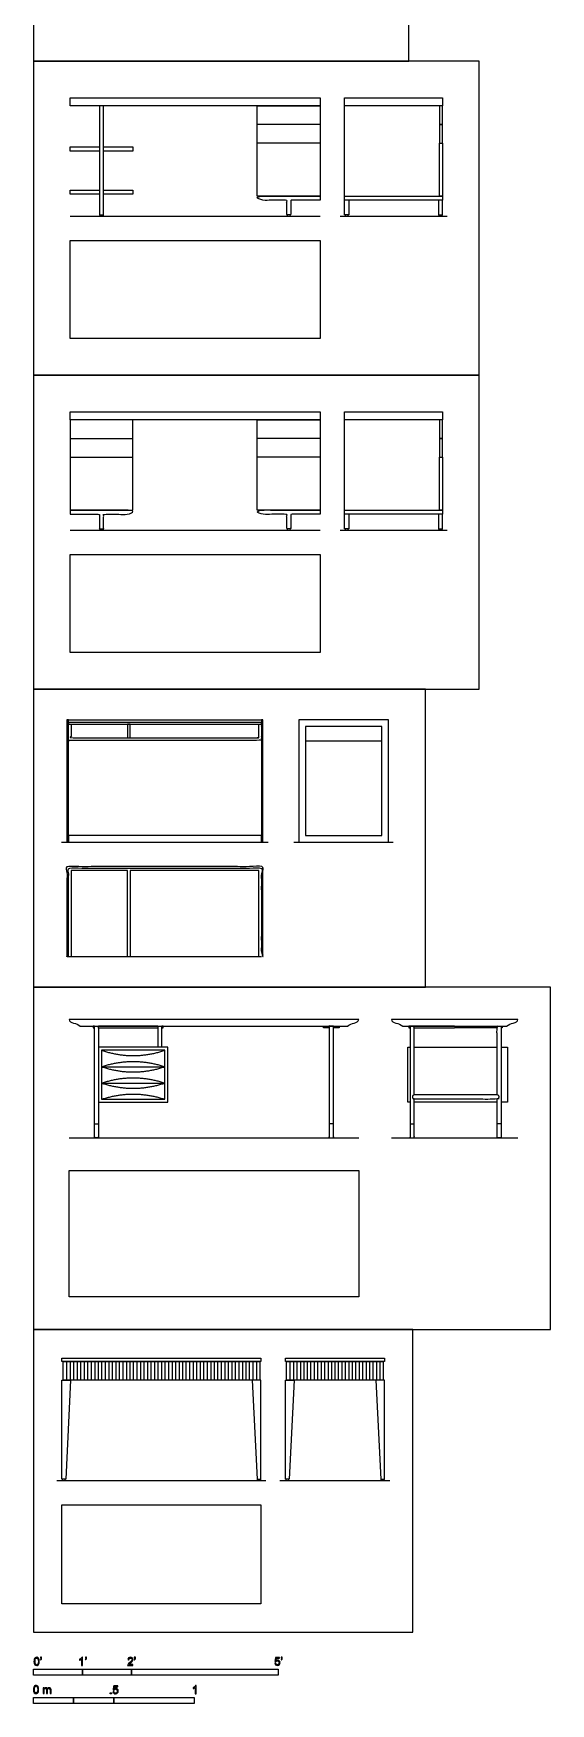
# Model space of a CAD drawing. Header units: millimetres. Extents: x 0.1 to 10.8, y -0.4 to 20.1.
# Drawn here: x 0.07 to 3.29, y -0.36 to 10.04 of the extents above; entities that cross this region are included whole.
import ezdxf

# ---------------------------------------------------------------- set-up
doc = ezdxf.new("R2010")
doc.units = ezdxf.units.MM
for name, color, linetype, true_color in [('2D$AG-DETAILS', 7, 'Continuous', 0x66ffff), ('2D$AG-DETAILS-DIAGRAM', 7, 'Continuous', 0xccff66), ('2D$AG-DIAGRAM', 7, 'Continuous', 0xfecc66), ('2D$AG-FURNITURE', 7, 'Continuous', 0x66ccff), ('2D$N-SYMB', 7, 'Continuous', 0x800040), ('2D$X-VPRT', 6, 'Continuous', 0xff00ff)]:
    doc.layers.add(name, color=color, linetype=linetype, true_color=true_color)

msp = doc.modelspace()

# ---------------------------------------------------------------- linework, layer by layer
at = {"layer": '2D$AG-DETAILS'}
for points in [[(0.451, 3.249), (0.476, 3.249)], [(1.939, 3.249), (1.913, 3.249)], [(2.417, 3.249), (2.442, 3.249)], [(2.983, 3.249), (2.957, 3.249)], [(0.278, 1.767), (0.278, 1.652)], [(0.3, 1.767), (0.3, 1.652)], [(0.321, 1.767), (0.321, 1.652)], [(0.343, 1.767), (0.343, 1.652)], [(0.365, 1.767), (0.365, 1.652)], [(0.387, 1.767), (0.387, 1.652)], [(0.409, 1.767), (0.409, 1.652)], [(0.431, 1.767), (0.431, 1.652)], [(0.453, 1.767), (0.453, 1.652)], [(0.475, 1.767), (0.475, 1.652)], [(0.496, 1.767), (0.496, 1.652)], [(0.518, 1.767), (0.518, 1.652)], [(0.54, 1.767), (0.54, 1.652)], [(0.562, 1.767), (0.562, 1.652)], [(0.584, 1.767), (0.584, 1.652)], [(0.606, 1.767), (0.606, 1.652)], [(0.628, 1.767), (0.628, 1.652)], [(0.65, 1.767), (0.65, 1.652)], [(0.671, 1.767), (0.671, 1.652)], [(0.693, 1.767), (0.693, 1.652)], [(0.715, 1.767), (0.715, 1.652)], [(0.737, 1.767), (0.737, 1.652)], [(0.759, 1.767), (0.759, 1.652)], [(0.781, 1.767), (0.781, 1.652)], [(0.803, 1.767), (0.803, 1.652)], [(0.825, 1.767), (0.825, 1.652)], [(0.846, 1.767), (0.846, 1.652)], [(0.868, 1.767), (0.868, 1.652)], [(0.89, 1.767), (0.89, 1.652)], [(0.912, 1.767), (0.912, 1.652)], [(0.934, 1.767), (0.934, 1.652)], [(0.956, 1.767), (0.956, 1.652)], [(0.978, 1.767), (0.978, 1.652)], [(1, 1.767), (1, 1.652)], [(1.021, 1.767), (1.021, 1.652)], [(1.043, 1.767), (1.043, 1.652)], [(1.065, 1.767), (1.065, 1.652)], [(1.087, 1.767), (1.087, 1.652)], [(1.109, 1.767), (1.109, 1.652)], [(1.131, 1.767), (1.131, 1.652)], [(1.153, 1.767), (1.153, 1.652)], [(1.175, 1.767), (1.175, 1.652)], [(1.197, 1.767), (1.197, 1.652)], [(1.218, 1.767), (1.218, 1.652)], [(1.24, 1.767), (1.24, 1.652)], [(1.262, 1.767), (1.262, 1.652)], [(1.284, 1.767), (1.284, 1.652)], [(1.306, 1.767), (1.306, 1.652)], [(1.328, 1.767), (1.328, 1.652)], [(1.35, 1.767), (1.35, 1.652)], [(1.372, 1.767), (1.372, 1.652)], [(1.393, 1.767), (1.393, 1.652)], [(1.415, 1.767), (1.415, 1.652)], [(1.437, 1.767), (1.437, 1.652)], [(1.459, 1.767), (1.459, 1.652)], [(1.668, 1.767), (1.668, 1.652)], [(1.69, 1.767), (1.69, 1.652)], [(1.711, 1.767), (1.711, 1.652)], [(1.733, 1.767), (1.733, 1.652)], [(1.754, 1.767), (1.754, 1.652)], [(1.776, 1.767), (1.776, 1.652)], [(1.797, 1.767), (1.797, 1.652)], [(1.819, 1.767), (1.819, 1.652)], [(1.84, 1.767), (1.84, 1.652)], [(1.862, 1.767), (1.862, 1.652)], [(1.883, 1.767), (1.883, 1.652)], [(1.905, 1.767), (1.905, 1.652)], [(1.926, 1.767), (1.926, 1.652)], [(1.948, 1.767), (1.948, 1.652)], [(1.969, 1.767), (1.969, 1.652)], [(1.991, 1.767), (1.991, 1.652)], [(2.012, 1.767), (2.012, 1.652)], [(2.034, 1.767), (2.034, 1.652)], [(2.056, 1.767), (2.056, 1.652)], [(2.077, 1.767), (2.077, 1.652)], [(2.099, 1.767), (2.099, 1.652)], [(2.12, 1.767), (2.12, 1.652)], [(2.142, 1.767), (2.142, 1.652)], [(2.163, 1.767), (2.163, 1.652)], [(2.185, 1.767), (2.185, 1.652)], [(2.206, 1.767), (2.206, 1.652)], [(2.228, 1.767), (2.228, 1.652)]]:
    msp.add_lwpolyline(points, dxfattribs=at)
at = {"layer": '2D$AG-DETAILS-DIAGRAM'}
for points in [[(0.657, 4.291), (0.657, 4.825), (0.306, 4.825), (0.306, 4.291)], [(1.474, 4.291), (1.474, 4.825), (0.673, 4.825), (0.673, 4.291)]]:
    msp.add_lwpolyline(points, dxfattribs=at)
at = {"layer": '2D$AG-DIAGRAM'}
for points in [[(0.3, 8.902), (1.856, 8.902)], [(1.98, 8.902), (2.646, 8.902)], [(0.3, 6.946), (1.856, 6.946)], [(1.98, 6.946), (2.646, 6.946)], [(0.247, 5.003), (1.533, 5.003)], [(1.693, 5.003), (2.311, 5.003)], [(0.293, 3.16), (2.096, 3.16)], [(2.3, 3.16), (3.087, 3.16)], [(0.218, 1.027), (1.519, 1.027)], [(1.605, 1.027), (2.29, 1.027)]]:
    msp.add_lwpolyline(points, dxfattribs=at)
at = {"layer": '2D$AG-FURNITURE'}
for points in [[(0.3, 9.639), (1.856, 9.639), (1.856, 9.588), (0.3, 9.588)], [(0.483, 9.588), (0.483, 8.91), (0.508, 8.91), (0.508, 9.588)], [(1.856, 9.588), (1.856, 9.026), (1.465, 9.026), (1.465, 9.588)], [(2.008, 9.639), (2.618, 9.639), (2.618, 9.588), (2.008, 9.588)], [(2.599, 9.472), (2.618, 9.472), (2.618, 9.588), (2.599, 9.588)], [(2.599, 9.357), (2.618, 9.357), (2.618, 9.472), (2.599, 9.472)], [(0.483, 9.307), (0.3, 9.307), (0.3, 9.333), (0.483, 9.333)], [(0.691, 9.307), (0.508, 9.307), (0.508, 9.333), (0.691, 9.333)], [(2.618, 9.026), (2.599, 9.026), (2.599, 9.357), (2.618, 9.357)], [(0.483, 9.039), (0.3, 9.039), (0.3, 9.064), (0.483, 9.064)], [(0.691, 9.039), (0.508, 9.039), (0.508, 9.064), (0.691, 9.064)], [(2.008, 9.001), (2.008, 9.026), (2.618, 9.026), (2.618, 9.001)], [(0.485, 8.91), (0.506, 8.91), (0.505, 8.902), (0.486, 8.902)], [(1.671, 8.91), (1.65, 8.91), (1.651, 8.902), (1.669, 8.902)], [(2.031, 8.91), (2.011, 8.91), (2.012, 8.902), (2.03, 8.902)], [(2.595, 8.91), (2.615, 8.91), (2.614, 8.902), (2.596, 8.902)], [(0.3, 8.75), (1.856, 8.75), (1.856, 8.14), (0.3, 8.14)], [(0.3, 7.683), (1.856, 7.683), (1.856, 7.632), (0.3, 7.632)], [(0.3, 7.632), (0.3, 7.071), (0.691, 7.071), (0.691, 7.632)], [(1.856, 7.632), (1.856, 7.071), (1.465, 7.071), (1.465, 7.632)], [(2.008, 7.683), (2.618, 7.683), (2.618, 7.632), (2.008, 7.632)], [(2.599, 7.516), (2.618, 7.516), (2.618, 7.632), (2.599, 7.632)], [(2.599, 7.401), (2.618, 7.401), (2.618, 7.516), (2.599, 7.516)], [(2.618, 7.071), (2.599, 7.071), (2.599, 7.401), (2.618, 7.401)], [(2.008, 7.045), (2.008, 7.071), (2.618, 7.071), (2.618, 7.045)], [(0.485, 6.955), (0.506, 6.955), (0.505, 6.946), (0.486, 6.946)], [(1.671, 6.955), (1.65, 6.955), (1.651, 6.946), (1.669, 6.946)], [(2.031, 6.955), (2.011, 6.955), (2.012, 6.946), (2.03, 6.946)], [(2.595, 6.955), (2.615, 6.955), (2.614, 6.946), (2.596, 6.946)], [(0.3, 6.794), (1.856, 6.794), (1.856, 6.184), (0.3, 6.184)], [(0.28, 5.765), (0.28, 5.003), (0.29, 5.003), (0.29, 5.765)], [(1.49, 5.737), (1.49, 5.747), (0.29, 5.747), (0.29, 5.737)], [(0.673, 5.737), (0.657, 5.737), (0.657, 5.652), (0.673, 5.652)], [(1.49, 5.765), (1.49, 5.003), (1.5, 5.003), (1.5, 5.765)], [(1.723, 5.765), (1.723, 5.003), (2.281, 5.003), (2.281, 5.765)], [(1.764, 5.723), (1.764, 5.044), (2.24, 5.044), (2.24, 5.723)], [(0.29, 5.003), (1.49, 5.003), (1.49, 5.044), (0.29, 5.044)], [(0.476, 3.382), (0.908, 3.382), (0.908, 3.725), (0.476, 3.725)], [(0.496, 3.401), (0.889, 3.401), (0.889, 3.706), (0.496, 3.706)], [(0.293, 2.957), (2.096, 2.957), (2.096, 2.17), (0.293, 2.17)], [(0.249, 1.789), (1.487, 1.789), (1.487, 1.767), (0.249, 1.767)], [(1.64, 1.789), (2.256, 1.789), (2.256, 1.767), (1.64, 1.767)], [(1.481, 1.767), (1.481, 1.652), (0.256, 1.652), (0.256, 1.767)], [(2.249, 1.767), (2.249, 1.652), (1.646, 1.652), (1.646, 1.767)], [(0.303, 1.652), (0.273, 1.034), (0.249, 1.034), (0.249, 1.652)], [(1.433, 1.652), (1.464, 1.034), (1.487, 1.034), (1.487, 1.652)], [(1.694, 1.652), (1.663, 1.034), (1.64, 1.034), (1.64, 1.652)], [(2.202, 1.652), (2.233, 1.034), (2.256, 1.034), (2.256, 1.652)], [(0.27, 1.034), (0.251, 1.034), (0.253, 1.027), (0.269, 1.027)], [(1.466, 1.034), (1.485, 1.034), (1.484, 1.027), (1.467, 1.027)], [(1.661, 1.034), (1.642, 1.034), (1.643, 1.027), (1.66, 1.027)], [(2.235, 1.034), (2.254, 1.034), (2.253, 1.027), (2.236, 1.027)], [(0.249, 0.874), (1.487, 0.874), (1.487, 0.258), (0.249, 0.258)]]:
    msp.add_lwpolyline(points, close=True, dxfattribs=at)
for points in [[(2.008, 9.026), (2.008, 9.588)], [(1.856, 9.472), (1.465, 9.472)], [(1.856, 9.357), (1.465, 9.357)], [(2.008, 9.026), (2.008, 9.307)], [(2.034, 9.001), (2.034, 8.91), (2.008, 8.91), (2.008, 9.001)], [(2.592, 9.001), (2.592, 8.91), (2.618, 8.91), (2.618, 9.001)], [(2.008, 7.071), (2.008, 7.632)], [(0.3, 7.516), (0.691, 7.516)], [(1.856, 7.516), (1.465, 7.516)], [(0.3, 7.401), (0.691, 7.401)], [(1.856, 7.401), (1.465, 7.401)], [(2.008, 7.071), (2.008, 7.351)], [(2.034, 7.045), (2.034, 6.955), (2.008, 6.955), (2.008, 7.045)], [(2.592, 7.045), (2.592, 6.955), (2.618, 6.955), (2.618, 7.045)], [(0.29, 5.765), (1.49, 5.765)], [(1.764, 5.634), (2.24, 5.634)], [(0.29, 4.291), (1.49, 4.291)], [(0.451, 3.856), (0.444, 3.856), (0.444, 3.845), (0.451, 3.845)], [(0.845, 3.856), (0.476, 3.856)], [(0.87, 3.845), (0.878, 3.845), (0.878, 3.856), (0.87, 3.856)], [(1.913, 3.845), (1.877, 3.845), (1.877, 3.856), (1.913, 3.856)], [(1.939, 3.856), (1.975, 3.856), (1.975, 3.845), (1.939, 3.845)], [(2.417, 3.856), (2.409, 3.856), (2.409, 3.845), (2.417, 3.845)], [(2.693, 3.856), (2.442, 3.856)], [(2.693, 3.856), (2.957, 3.856)], [(2.983, 3.856), (2.99, 3.856), (2.99, 3.845), (2.983, 3.845)], [(0.476, 3.845), (0.845, 3.845)], [(2.442, 3.845), (2.693, 3.845)], [(2.957, 3.845), (2.693, 3.845)], [(2.417, 3.382), (2.401, 3.382), (2.401, 3.725), (2.417, 3.725)], [(2.442, 3.725), (2.957, 3.725)], [(2.983, 3.725), (3.022, 3.725), (3.022, 3.382), (2.983, 3.382)], [(0.496, 3.604), (0.889, 3.604)], [(0.496, 3.502), (0.889, 3.502)], [(2.957, 3.382), (2.442, 3.382)]]:
    msp.add_lwpolyline(points, dxfattribs=at)
for points, degree, knots in [([(1.856, 9.001), (1.856, 9.014), (1.856, 9.026), (1.66, 9.026), (1.465, 9.026), (1.465, 9.014), (1.465, 9.001), (1.556, 9.001), (1.648, 9.001), (1.648, 8.956), (1.648, 8.91), (1.66, 8.91), (1.673, 8.91), (1.673, 8.956), (1.673, 9.001), (1.764, 9.001), (1.856, 9.001)], 2, [0, 0, 0, 0.083333, 0.083333, 1.36544, 1.36544, 1.448774, 1.448774, 2.048161, 2.048161, 4.271004, 4.271004, 4.354337, 4.354337, 6.57718, 6.57718, 7.176567, 7.176567, 7.176567]), ([(0.3, 7.045), (0.3, 7.058), (0.3, 7.071), (0.495, 7.071), (0.691, 7.071), (0.691, 7.058), (0.691, 7.045), (0.599, 7.045), (0.508, 7.045), (0.508, 7), (0.508, 6.955), (0.495, 6.955), (0.483, 6.955), (0.483, 7), (0.483, 7.045), (0.391, 7.045), (0.3, 7.045)], 2, [0, 0, 0, 0.083333, 0.083333, 1.36544, 1.36544, 1.448774, 1.448774, 2.048161, 2.048161, 4.271004, 4.271004, 4.354337, 4.354337, 6.57718, 6.57718, 7.176567, 7.176567, 7.176567]), ([(1.856, 7.045), (1.856, 7.058), (1.856, 7.071), (1.66, 7.071), (1.465, 7.071), (1.465, 7.058), (1.465, 7.045), (1.556, 7.045), (1.648, 7.045), (1.648, 7), (1.648, 6.955), (1.66, 6.955), (1.673, 6.955), (1.673, 7), (1.673, 7.045), (1.764, 7.045), (1.856, 7.045)], 2, [0, 0, 0, 0.083333, 0.083333, 1.36544, 1.36544, 1.448774, 1.448774, 2.048161, 2.048161, 4.271004, 4.271004, 4.354337, 4.354337, 6.57718, 6.57718, 7.176567, 7.176567, 7.176567]), ([(1.474, 5.737), (1.474, 5.694), (1.474, 5.652), (0.89, 5.652), (0.306, 5.652), (0.306, 5.694), (0.306, 5.737), (0.298, 5.737), (0.29, 5.737), (0.29, 5.687), (0.29, 5.636), (0.89, 5.636), (1.49, 5.636), (1.49, 5.687), (1.49, 5.737), (1.482, 5.737), (1.474, 5.737)], 2, [-4.34375, -4.34375, -4.34375, -4.114583, -4.114583, -0.28125, -0.28125, -0.052083, -0.052083, 0, 0, 0.333333, 0.333333, 4.270833, 4.270833, 4.604167, 4.604167, 4.65625, 4.65625, 4.65625]), ([(0.29, 4.291), (0.285, 4.291), (0.28, 4.291), (0.28, 4.571), (0.28, 4.85), (0.89, 4.85), (1.5, 4.85), (1.5, 4.571), (1.5, 4.291), (1.495, 4.291), (1.49, 4.291), (1.49, 4.566), (1.49, 4.841), (0.89, 4.841), (0.29, 4.841), (0.29, 4.566), (0.29, 4.291)], 2, [9.802083, 9.802083, 9.802083, 9.833333, 9.833333, 11.666667, 11.666667, 15.666667, 15.666667, 17.5, 17.5, 17.53125, 17.53125, 19.302083, 19.302083, 23.239583, 23.239583, 25.010417, 25.010417, 25.010417]), ([(0.363, 3.856), (0.351, 3.868), (0.321, 3.875), (0.293, 3.885), (0.293, 3.897), (0.556, 3.897), (1.834, 3.897), (2.096, 3.897), (2.096, 3.885), (2.069, 3.875), (2.038, 3.868), (2.026, 3.856), (1.811, 3.856), (0.579, 3.856), (0.363, 3.856)], 3, [2.431865, 2.431865, 2.431865, 2.431865, 2.586038, 2.740212, 2.740212, 2.740212, 5.323545, 5.323545, 5.323545, 5.477719, 5.631892, 5.631892, 5.631892, 7.75541, 7.75541, 7.75541, 7.75541]), ([(2.37, 3.856), (2.358, 3.868), (2.327, 3.875), (2.3, 3.885), (2.3, 3.897), (2.562, 3.897), (2.825, 3.897), (3.087, 3.897), (3.087, 3.885), (3.059, 3.875), (3.029, 3.868), (3.017, 3.856), (2.801, 3.856), (2.586, 3.856), (2.37, 3.856)], 3, [2.431865, 2.431865, 2.431865, 2.431865, 2.586038, 2.740212, 2.740212, 2.740212, 5.323545, 5.323545, 5.323545, 5.477719, 5.631892, 5.631892, 5.631892, 7.75541, 7.75541, 7.75541, 7.75541])]:
    msp.add_open_spline(points, degree=degree, knots=knots, dxfattribs=at)
for points, weights, knots in [([(0.451, 3.856), (0.451, 3.502), (0.451, 3.165), (0.451, 3.16), (0.456, 3.16), (0.464, 3.16), (0.472, 3.16), (0.476, 3.16), (0.476, 3.165), (0.476, 3.502), (0.476, 3.856), (0.464, 3.856), (0.451, 3.856)], [1, 1, 1, 0.707106781187, 1, 1, 1, 0.707106781187, 1, 1, 1, 1, 1], [0.060845, 0.060845, 0.060845, 2.27488, 2.27488, 2.298192, 2.298192, 2.351844, 2.351844, 2.375156, 2.375156, 4.589191, 4.589191, 4.672525, 4.672525, 4.672525]), ([(1.939, 3.856), (1.939, 3.502), (1.939, 3.165), (1.939, 3.16), (1.934, 3.16), (1.926, 3.16), (1.918, 3.16), (1.913, 3.16), (1.913, 3.165), (1.913, 3.502), (1.913, 3.856), (1.926, 3.856), (1.939, 3.856)], [1, 1, 1, 0.707106781187, 1, 1, 1, 0.707106781187, 1, 1, 1, 1, 1], [0.060845, 0.060845, 0.060845, 2.27488, 2.27488, 2.298192, 2.298192, 2.351844, 2.351844, 2.375156, 2.375156, 4.589191, 4.589191, 4.672525, 4.672525, 4.672525]), ([(2.442, 3.428), (2.442, 3.639), (2.442, 3.856), (2.43, 3.856), (2.417, 3.856), (2.417, 3.502), (2.417, 3.165), (2.417, 3.16), (2.421, 3.16), (2.43, 3.16), (2.438, 3.16), (2.442, 3.16), (2.442, 3.165), (2.442, 3.283), (2.442, 3.403)], [1, 1, 1, 1, 1, 1, 1, 0.707106781187, 1, 1, 1, 0.707106781187, 1, 1, 1], [3.23182, 3.23182, 3.23182, 4.589191, 4.589191, 4.672525, 4.672525, 6.88656, 6.88656, 6.909872, 6.909872, 6.963524, 6.963524, 6.986836, 6.986836, 7.761594, 7.761594, 7.761594]), ([(2.957, 3.428), (2.957, 3.639), (2.957, 3.856), (2.97, 3.856), (2.983, 3.856), (2.983, 3.502), (2.983, 3.165), (2.983, 3.16), (2.978, 3.16), (2.97, 3.16), (2.962, 3.16), (2.957, 3.16), (2.957, 3.165), (2.957, 3.283), (2.957, 3.403)], [1, 1, 1, 1, 1, 1, 1, 0.707106781187, 1, 1, 1, 0.707106781187, 1, 1, 1], [3.23182, 3.23182, 3.23182, 4.589191, 4.589191, 4.672525, 4.672525, 6.88656, 6.88656, 6.909872, 6.909872, 6.963524, 6.963524, 6.986836, 6.986836, 7.761594, 7.761594, 7.761594]), ([(2.957, 3.428), (2.97, 3.428), (2.97, 3.416), (2.97, 3.403), (2.957, 3.403), (2.597, 3.403), (2.442, 3.403), (2.43, 3.403), (2.43, 3.416), (2.43, 3.428), (2.442, 3.428), (2.597, 3.428), (2.957, 3.428)], [1, 0.707106781187, 1, 0.707106781187, 1, 1, 1, 0.707106781187, 1, 0.707106781187, 1, 1, 1], [0, 0, 0, 0.06545, 0.06545, 0.1309, 0.1309, 1.115857, 1.115857, 1.181306, 1.181306, 1.246756, 1.246756, 2.231713, 2.231713, 2.231713])]:
    msp.add_rational_spline(points, weights, degree=2, knots=knots, dxfattribs=at)
for points in [[(0.845, 3.856), (0.845, 3.79), (0.845, 3.725)], [(0.87, 3.725), (0.87, 3.79), (0.87, 3.856)], [(0.496, 3.706), (0.692, 3.64), (0.889, 3.706)], [(0.496, 3.604), (0.692, 3.669), (0.889, 3.604)], [(0.496, 3.604), (0.692, 3.538), (0.889, 3.604)], [(0.496, 3.502), (0.692, 3.568), (0.889, 3.502)], [(0.496, 3.502), (0.692, 3.437), (0.889, 3.502)], [(0.496, 3.401), (0.692, 3.466), (0.889, 3.401)]]:
    msp.add_open_spline(points, degree=2, dxfattribs=at)
at = {"layer": '2D$N-SYMB'}
for points in [[(0.071, -0.186), (0.071, -0.148), (0.376, -0.148), (0.376, -0.186)], [(0.376, -0.186), (0.376, -0.148), (0.681, -0.148), (0.681, -0.186)], [(0.681, -0.186), (0.681, -0.148), (1.595, -0.148), (1.595, -0.186)], [(0.55, -0.302), (0.55, -0.295), (0.557, -0.295), (0.557, -0.302)], [(0.071, -0.363), (0.071, -0.325), (0.321, -0.325), (0.321, -0.363)], [(0.321, -0.363), (0.321, -0.325), (0.571, -0.325), (0.571, -0.363)], [(0.571, -0.363), (0.571, -0.325), (1.071, -0.325), (1.071, -0.363)]]:
    msp.add_lwpolyline(points, close=True, dxfattribs=at)
for points, knots in [([(0.075, -0.1), (0.075, -0.094), (0.076, -0.09), (0.077, -0.086), (0.078, -0.082), (0.08, -0.08), (0.082, -0.077), (0.085, -0.076), (0.088, -0.074), (0.092, -0.074), (0.094, -0.074), (0.097, -0.075), (0.099, -0.076), (0.101, -0.077), (0.102, -0.079), (0.104, -0.081), (0.105, -0.083), (0.106, -0.085), (0.107, -0.088), (0.107, -0.091), (0.108, -0.095), (0.108, -0.1), (0.108, -0.106), (0.107, -0.111), (0.106, -0.115), (0.105, -0.118), (0.103, -0.121), (0.101, -0.123), (0.098, -0.125), (0.095, -0.125), (0.092, -0.125), (0.087, -0.125), (0.083, -0.124), (0.08, -0.121), (0.077, -0.116), (0.075, -0.11), (0.075, -0.1)], [0, 0, 0, 0, 1, 1, 1, 2, 2, 2, 3, 3, 3, 4, 4, 4, 5, 5, 5, 6, 6, 6, 7, 7, 7, 8, 8, 8, 9, 9, 9, 10, 10, 10, 11, 11, 11, 12, 12, 12, 12]), ([(0.082, -0.1), (0.082, -0.108), (0.082, -0.114), (0.085, -0.117), (0.086, -0.119), (0.089, -0.121), (0.092, -0.121), (0.095, -0.121), (0.097, -0.119), (0.099, -0.117), (0.101, -0.114), (0.102, -0.108), (0.102, -0.1), (0.102, -0.092), (0.101, -0.086), (0.099, -0.084), (0.097, -0.081), (0.095, -0.08), (0.092, -0.08), (0.089, -0.08), (0.086, -0.081), (0.085, -0.083), (0.083, -0.086), (0.082, -0.092), (0.082, -0.1)], [0, 0, 0, 0, 1, 1, 1, 2, 2, 2, 3, 3, 3, 4, 4, 4, 5, 5, 5, 6, 6, 6, 7, 7, 7, 8, 8, 8, 8]), ([(0.116, -0.081), (0.116, -0.079), (0.116, -0.077), (0.116, -0.074), (0.118, -0.074), (0.12, -0.074), (0.122, -0.074), (0.122, -0.076), (0.122, -0.078), (0.122, -0.08), (0.122, -0.083), (0.122, -0.085), (0.121, -0.086), (0.12, -0.088), (0.119, -0.09), (0.117, -0.091), (0.116, -0.09), (0.116, -0.089), (0.115, -0.088), (0.116, -0.088), (0.117, -0.087), (0.118, -0.086), (0.118, -0.085), (0.119, -0.083), (0.119, -0.081), (0.118, -0.081), (0.117, -0.081), (0.116, -0.081)], [0, 0, 0, 0, 1, 1, 1, 2, 2, 2, 3, 3, 3, 4, 4, 4, 5, 5, 5, 6, 6, 6, 7, 7, 7, 8, 8, 8, 9, 9, 9, 9]), ([(0.377, -0.125), (0.375, -0.125), (0.373, -0.125), (0.371, -0.125), (0.371, -0.112), (0.371, -0.099), (0.371, -0.086), (0.37, -0.087), (0.368, -0.089), (0.365, -0.09), (0.363, -0.091), (0.361, -0.093), (0.359, -0.093), (0.359, -0.091), (0.359, -0.089), (0.359, -0.087), (0.362, -0.086), (0.365, -0.083), (0.368, -0.081), (0.371, -0.079), (0.372, -0.077), (0.374, -0.074), (0.375, -0.074), (0.376, -0.074), (0.377, -0.074), (0.377, -0.091), (0.377, -0.108), (0.377, -0.125)], [0, 0, 0, 0, 1, 1, 1, 2, 2, 2, 3, 3, 3, 4, 4, 4, 5, 5, 5, 6, 6, 6, 7, 7, 7, 8, 8, 8, 9, 9, 9, 9]), ([(0.395, -0.081), (0.395, -0.079), (0.395, -0.077), (0.395, -0.074), (0.397, -0.074), (0.399, -0.074), (0.401, -0.074), (0.401, -0.076), (0.401, -0.078), (0.401, -0.08), (0.401, -0.083), (0.401, -0.085), (0.4, -0.086), (0.399, -0.088), (0.398, -0.09), (0.396, -0.091), (0.395, -0.09), (0.395, -0.089), (0.394, -0.088), (0.395, -0.088), (0.396, -0.087), (0.397, -0.086), (0.397, -0.085), (0.398, -0.083), (0.398, -0.081), (0.397, -0.081), (0.396, -0.081), (0.395, -0.081)], [0, 0, 0, 0, 1, 1, 1, 2, 2, 2, 3, 3, 3, 4, 4, 4, 5, 5, 5, 6, 6, 6, 7, 7, 7, 8, 8, 8, 9, 9, 9, 9]), ([(0.691, -0.119), (0.691, -0.121), (0.691, -0.123), (0.691, -0.125), (0.68, -0.125), (0.669, -0.125), (0.658, -0.125), (0.658, -0.124), (0.658, -0.122), (0.659, -0.121), (0.66, -0.118), (0.661, -0.116), (0.663, -0.114), (0.665, -0.112), (0.667, -0.109), (0.671, -0.106), (0.677, -0.102), (0.68, -0.098), (0.682, -0.096), (0.684, -0.093), (0.685, -0.091), (0.685, -0.088), (0.685, -0.086), (0.684, -0.084), (0.683, -0.082), (0.681, -0.08), (0.678, -0.08), (0.676, -0.08), (0.673, -0.08), (0.67, -0.08), (0.668, -0.082), (0.667, -0.084), (0.666, -0.086), (0.666, -0.09), (0.664, -0.09), (0.661, -0.089), (0.659, -0.089), (0.66, -0.084), (0.661, -0.081), (0.664, -0.078), (0.667, -0.076), (0.671, -0.074), (0.676, -0.074), (0.68, -0.074), (0.684, -0.076), (0.687, -0.079), (0.69, -0.081), (0.691, -0.085), (0.691, -0.089), (0.691, -0.09), (0.691, -0.093), (0.69, -0.094), (0.689, -0.096), (0.688, -0.098), (0.686, -0.101), (0.684, -0.103), (0.681, -0.105), (0.677, -0.109), (0.673, -0.112), (0.67, -0.115), (0.67, -0.116), (0.668, -0.117), (0.667, -0.118), (0.667, -0.119), (0.675, -0.119), (0.683, -0.119), (0.691, -0.119)], [0, 0, 0, 0, 1, 1, 1, 2, 2, 2, 3, 3, 3, 4, 4, 4, 5, 5, 5, 6, 6, 6, 7, 7, 7, 8, 8, 8, 9, 9, 9, 10, 10, 10, 11, 11, 11, 12, 12, 12, 13, 13, 13, 14, 14, 14, 15, 15, 15, 16, 16, 16, 17, 17, 17, 18, 18, 18, 19, 19, 19, 20, 20, 20, 21, 21, 21, 22, 22, 22, 22]), ([(0.699, -0.081), (0.699, -0.079), (0.699, -0.077), (0.699, -0.074), (0.702, -0.074), (0.704, -0.074), (0.706, -0.074), (0.706, -0.076), (0.706, -0.078), (0.706, -0.08), (0.706, -0.083), (0.706, -0.085), (0.705, -0.086), (0.704, -0.088), (0.702, -0.09), (0.7, -0.091), (0.7, -0.09), (0.699, -0.089), (0.699, -0.088), (0.7, -0.088), (0.701, -0.087), (0.702, -0.086), (0.702, -0.085), (0.702, -0.083), (0.702, -0.081), (0.701, -0.081), (0.7, -0.081), (0.699, -0.081)], [0, 0, 0, 0, 1, 1, 1, 2, 2, 2, 3, 3, 3, 4, 4, 4, 5, 5, 5, 6, 6, 6, 7, 7, 7, 8, 8, 8, 9, 9, 9, 9]), ([(1.573, -0.112), (1.576, -0.112), (1.578, -0.111), (1.58, -0.111), (1.58, -0.115), (1.582, -0.117), (1.583, -0.118), (1.585, -0.12), (1.587, -0.121), (1.59, -0.121), (1.592, -0.121), (1.595, -0.12), (1.597, -0.117), (1.599, -0.115), (1.6, -0.112), (1.6, -0.108), (1.6, -0.105), (1.599, -0.102), (1.597, -0.1), (1.595, -0.098), (1.593, -0.097), (1.589, -0.097), (1.588, -0.097), (1.586, -0.098), (1.584, -0.099), (1.582, -0.099), (1.581, -0.101), (1.58, -0.102), (1.578, -0.102), (1.577, -0.101), (1.575, -0.101), (1.576, -0.093), (1.578, -0.084), (1.579, -0.075), (1.588, -0.075), (1.596, -0.075), (1.604, -0.075), (1.604, -0.077), (1.604, -0.079), (1.604, -0.081), (1.598, -0.081), (1.591, -0.081), (1.584, -0.081), (1.583, -0.086), (1.582, -0.09), (1.582, -0.095), (1.585, -0.093), (1.588, -0.092), (1.591, -0.092), (1.595, -0.092), (1.599, -0.093), (1.602, -0.096), (1.605, -0.099), (1.607, -0.103), (1.607, -0.108), (1.607, -0.112), (1.605, -0.116), (1.603, -0.12), (1.6, -0.124), (1.595, -0.125), (1.59, -0.125), (1.585, -0.125), (1.581, -0.124), (1.579, -0.122), (1.576, -0.119), (1.574, -0.116), (1.573, -0.112)], [0, 0, 0, 0, 1, 1, 1, 2, 2, 2, 3, 3, 3, 4, 4, 4, 5, 5, 5, 6, 6, 6, 7, 7, 7, 8, 8, 8, 9, 9, 9, 10, 10, 10, 11, 11, 11, 12, 12, 12, 13, 13, 13, 14, 14, 14, 15, 15, 15, 16, 16, 16, 17, 17, 17, 18, 18, 18, 19, 19, 19, 20, 20, 20, 21, 21, 21, 22, 22, 22, 22]), ([(1.614, -0.081), (1.614, -0.079), (1.614, -0.077), (1.614, -0.074), (1.616, -0.074), (1.618, -0.074), (1.62, -0.074), (1.62, -0.076), (1.62, -0.078), (1.62, -0.08), (1.62, -0.083), (1.62, -0.085), (1.619, -0.086), (1.618, -0.088), (1.617, -0.09), (1.615, -0.091), (1.614, -0.09), (1.614, -0.089), (1.613, -0.088), (1.614, -0.088), (1.615, -0.087), (1.616, -0.086), (1.617, -0.085), (1.617, -0.083), (1.617, -0.081), (1.616, -0.081), (1.615, -0.081), (1.614, -0.081)], [0, 0, 0, 0, 1, 1, 1, 2, 2, 2, 3, 3, 3, 4, 4, 4, 5, 5, 5, 6, 6, 6, 7, 7, 7, 8, 8, 8, 9, 9, 9, 9]), ([(0.071, -0.276), (0.071, -0.27), (0.072, -0.265), (0.073, -0.262), (0.074, -0.258), (0.076, -0.255), (0.079, -0.253), (0.081, -0.251), (0.084, -0.25), (0.088, -0.25), (0.09, -0.25), (0.093, -0.251), (0.095, -0.252), (0.097, -0.253), (0.099, -0.255), (0.1, -0.257), (0.101, -0.259), (0.102, -0.261), (0.103, -0.264), (0.104, -0.267), (0.104, -0.271), (0.104, -0.276), (0.104, -0.282), (0.104, -0.287), (0.102, -0.29), (0.101, -0.294), (0.099, -0.297), (0.097, -0.299), (0.095, -0.301), (0.092, -0.301), (0.088, -0.301), (0.083, -0.301), (0.079, -0.3), (0.077, -0.296), (0.073, -0.292), (0.071, -0.286), (0.071, -0.276)], [0, 0, 0, 0, 1, 1, 1, 2, 2, 2, 3, 3, 3, 4, 4, 4, 5, 5, 5, 6, 6, 6, 7, 7, 7, 8, 8, 8, 9, 9, 9, 10, 10, 10, 11, 11, 11, 12, 12, 12, 12]), ([(0.078, -0.276), (0.078, -0.284), (0.079, -0.29), (0.081, -0.292), (0.083, -0.295), (0.085, -0.297), (0.088, -0.297), (0.091, -0.297), (0.093, -0.295), (0.095, -0.292), (0.097, -0.29), (0.098, -0.284), (0.098, -0.276), (0.098, -0.268), (0.097, -0.262), (0.095, -0.26), (0.093, -0.257), (0.091, -0.255), (0.088, -0.255), (0.085, -0.255), (0.083, -0.257), (0.081, -0.259), (0.079, -0.262), (0.078, -0.268), (0.078, -0.276)], [0, 0, 0, 0, 1, 1, 1, 2, 2, 2, 3, 3, 3, 4, 4, 4, 5, 5, 5, 6, 6, 6, 7, 7, 7, 8, 8, 8, 8]), ([(0.132, -0.301), (0.132, -0.289), (0.132, -0.276), (0.132, -0.264), (0.133, -0.264), (0.135, -0.264), (0.137, -0.264), (0.137, -0.266), (0.137, -0.268), (0.137, -0.27), (0.138, -0.268), (0.14, -0.266), (0.142, -0.265), (0.143, -0.264), (0.146, -0.264), (0.148, -0.264), (0.151, -0.264), (0.153, -0.264), (0.155, -0.265), (0.156, -0.267), (0.158, -0.268), (0.158, -0.27), (0.161, -0.266), (0.165, -0.264), (0.17, -0.264), (0.173, -0.264), (0.176, -0.265), (0.178, -0.267), (0.18, -0.269), (0.181, -0.272), (0.181, -0.276), (0.181, -0.284), (0.181, -0.292), (0.181, -0.301), (0.179, -0.301), (0.177, -0.301), (0.175, -0.301), (0.175, -0.293), (0.175, -0.286), (0.175, -0.278), (0.175, -0.275), (0.174, -0.274), (0.174, -0.273), (0.174, -0.271), (0.173, -0.27), (0.172, -0.27), (0.171, -0.269), (0.17, -0.269), (0.168, -0.269), (0.166, -0.269), (0.164, -0.27), (0.162, -0.271), (0.16, -0.273), (0.159, -0.276), (0.159, -0.279), (0.159, -0.287), (0.159, -0.294), (0.159, -0.301), (0.157, -0.301), (0.155, -0.301), (0.153, -0.301), (0.153, -0.293), (0.153, -0.285), (0.153, -0.277), (0.153, -0.274), (0.153, -0.272), (0.152, -0.271), (0.151, -0.27), (0.149, -0.269), (0.147, -0.269), (0.145, -0.269), (0.143, -0.269), (0.142, -0.27), (0.14, -0.271), (0.14, -0.273), (0.139, -0.274), (0.138, -0.276), (0.138, -0.279), (0.138, -0.282), (0.138, -0.288), (0.138, -0.294), (0.138, -0.301), (0.136, -0.301), (0.134, -0.301), (0.132, -0.301)], [0, 0, 0, 0, 1, 1, 1, 2, 2, 2, 3, 3, 3, 4, 4, 4, 5, 5, 5, 6, 6, 6, 7, 7, 7, 8, 8, 8, 9, 9, 9, 10, 10, 10, 11, 11, 11, 12, 12, 12, 13, 13, 13, 14, 14, 14, 15, 15, 15, 16, 16, 16, 17, 17, 17, 18, 18, 18, 19, 19, 19, 20, 20, 20, 21, 21, 21, 22, 22, 22, 23, 23, 23, 24, 24, 24, 25, 25, 25, 26, 26, 26, 27, 27, 27, 28, 28, 28, 28]), ([(0.566, -0.289), (0.568, -0.289), (0.57, -0.288), (0.572, -0.288), (0.573, -0.291), (0.574, -0.294), (0.576, -0.295), (0.577, -0.297), (0.58, -0.298), (0.582, -0.298), (0.585, -0.298), (0.587, -0.297), (0.59, -0.294), (0.592, -0.292), (0.593, -0.289), (0.593, -0.285), (0.593, -0.282), (0.592, -0.279), (0.59, -0.277), (0.588, -0.275), (0.585, -0.274), (0.582, -0.274), (0.58, -0.274), (0.578, -0.275), (0.577, -0.275), (0.575, -0.276), (0.574, -0.278), (0.573, -0.279), (0.571, -0.279), (0.569, -0.278), (0.567, -0.278), (0.569, -0.27), (0.57, -0.261), (0.572, -0.252), (0.58, -0.252), (0.588, -0.252), (0.597, -0.252), (0.597, -0.254), (0.597, -0.256), (0.597, -0.258), (0.59, -0.258), (0.583, -0.258), (0.577, -0.258), (0.576, -0.263), (0.575, -0.267), (0.574, -0.272), (0.577, -0.27), (0.58, -0.269), (0.583, -0.269), (0.588, -0.269), (0.592, -0.27), (0.595, -0.273), (0.598, -0.276), (0.599, -0.28), (0.599, -0.285), (0.599, -0.289), (0.598, -0.293), (0.595, -0.297), (0.592, -0.301), (0.588, -0.302), (0.582, -0.302), (0.577, -0.302), (0.574, -0.301), (0.571, -0.299), (0.568, -0.296), (0.566, -0.293), (0.566, -0.289)], [0, 0, 0, 0, 1, 1, 1, 2, 2, 2, 3, 3, 3, 4, 4, 4, 5, 5, 5, 6, 6, 6, 7, 7, 7, 8, 8, 8, 9, 9, 9, 10, 10, 10, 11, 11, 11, 12, 12, 12, 13, 13, 13, 14, 14, 14, 15, 15, 15, 16, 16, 16, 17, 17, 17, 18, 18, 18, 19, 19, 19, 20, 20, 20, 21, 21, 21, 22, 22, 22, 22]), ([(1.084, -0.302), (1.082, -0.302), (1.08, -0.302), (1.078, -0.302), (1.078, -0.289), (1.078, -0.276), (1.078, -0.263), (1.077, -0.264), (1.075, -0.266), (1.072, -0.267), (1.07, -0.268), (1.068, -0.269), (1.066, -0.27), (1.066, -0.268), (1.066, -0.266), (1.066, -0.264), (1.069, -0.263), (1.072, -0.26), (1.075, -0.258), (1.077, -0.256), (1.079, -0.254), (1.08, -0.251), (1.082, -0.251), (1.083, -0.251), (1.084, -0.251), (1.084, -0.268), (1.084, -0.285), (1.084, -0.302)], [0, 0, 0, 0, 1, 1, 1, 2, 2, 2, 3, 3, 3, 4, 4, 4, 5, 5, 5, 6, 6, 6, 7, 7, 7, 8, 8, 8, 9, 9, 9, 9])]:
    msp.add_open_spline(points, degree=3, knots=knots, dxfattribs=at)
at = {"layer": '2D$X-VPRT'}
for points in [[(0.071, 9.867), (2.408, 9.867), (2.408, 11.721), (0.071, 11.721)], [(0.071, 7.911), (2.846, 7.911), (2.846, 9.867), (0.071, 9.867)], [(0.071, 5.956), (2.846, 5.956), (2.846, 7.911), (0.071, 7.911)], [(0.071, 4.1), (2.512, 4.1), (2.512, 5.956), (0.071, 5.956)], [(0.071, 1.967), (3.29, 1.967), (3.29, 4.1), (0.071, 4.1)], [(0.071, 0.081), (2.434, 0.081), (2.434, 1.967), (0.071, 1.967)]]:
    msp.add_lwpolyline(points, close=True, dxfattribs=at)

doc.saveas('drawing.dxf')
